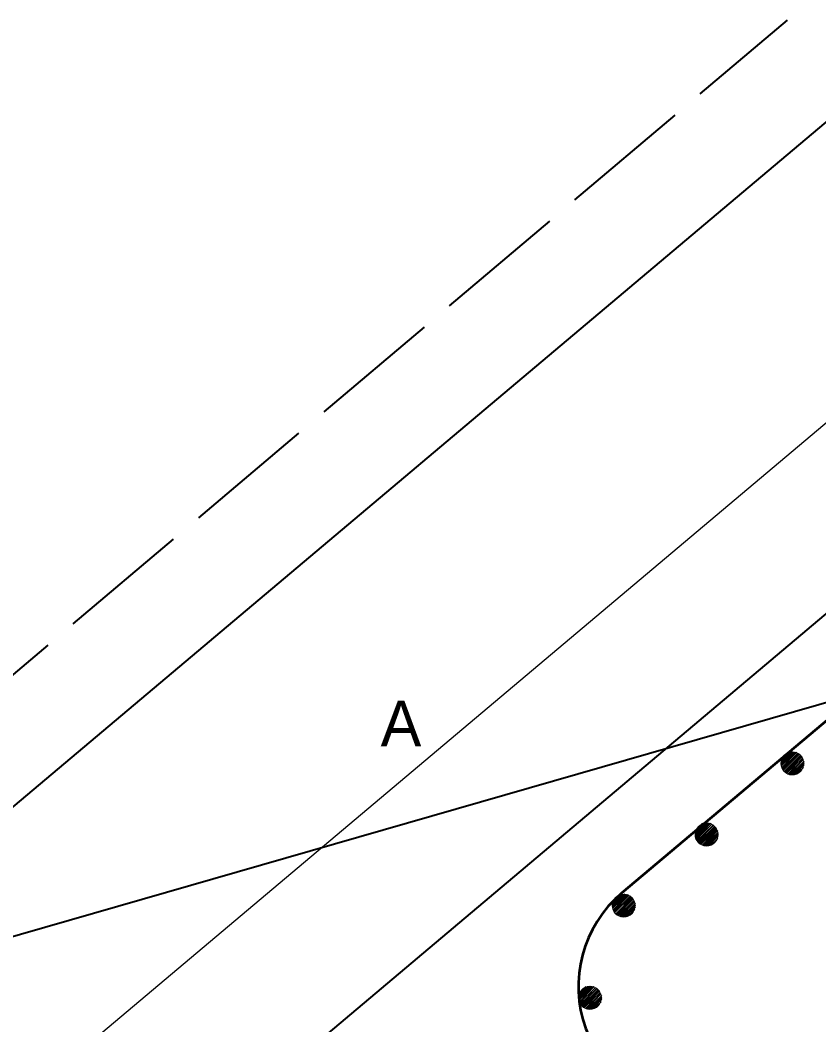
# Model space of a CAD drawing. Extents: x -8731 to 7720, y -68357 to -56618.
# Drawn here: x 6959.9 to 7204.5, y -67743.4 to -67436 of the extents above; entities that cross this region are included whole.
import ezdxf

# ---------------------------------------------------------------- set-up
doc = ezdxf.new("R2010")
doc.units = 0
doc.header["$LTSCALE"] = 6.7
doc.linetypes.add('LONG_DASHED', pattern=[7.5, 6, -1.5])
doc.layers.add('1', color=7, linetype='Continuous', lineweight=13)
doc.layers.add('3', color=7, linetype='Continuous', lineweight=40)

msp = doc.modelspace()

# ---------------------------------------------------------------- linework, layer by layer
at = {"layer": '1'}
for p, q in [((7192.86, -67663.52), (7196.62, -67659.78)), ((7192.86, -67663.84), (7196.9, -67659.92)), ((7192.86, -67663.08), (7196.02, -67659.92)), ((7192.86, -67662.64), (7195.56, -67659.92)), ((7193.02, -67664.12), (7197.36, -67659.92)), ((7193.02, -67662.18), (7195.1, -67659.92)), ((7193.16, -67664.58), (7197.66, -67659.92)), ((7193.16, -67665.04), (7197.96, -67660.24)), ((7193.3, -67665.32), (7198.42, -67660.38)), ((7193.62, -67665.48), (7198.56, -67660.52)), ((7193.76, -67665.92), (7198.86, -67660.84)), ((7194.06, -67666.08), (7199.02, -67661.12)), ((7194.36, -67666.24), (7199.3, -67661.28)), ((7194.66, -67666.38), (7199.46, -67661.72)), ((7195.1, -67666.52), (7199.62, -67662.04)), ((7195.26, -67666.84), (7199.76, -67662.18)), ((7195.7, -67666.84), (7199.9, -67662.64)), ((7196.02, -67666.84), (7199.9, -67663.08)), ((7196.46, -67666.84), (7199.9, -67663.38)), ((7196.9, -67666.84), (7199.9, -67663.84)), ((7197.5, -67666.68), (7199.76, -67664.58)), ((7166.62, -67685.28), (7170.36, -67681.52)), ((7166.62, -67685.58), (7170.66, -67681.68)), ((7166.62, -67684.84), (7169.76, -67681.68)), ((7166.62, -67684.38), (7169.3, -67681.68)), ((7166.76, -67685.88), (7171.1, -67681.68)), ((7166.76, -67683.92), (7168.86, -67681.68)), ((7166.9, -67686.32), (7171.42, -67681.68)), ((7166.9, -67686.78), (7171.7, -67681.98)), ((7167.06, -67687.08), (7172.16, -67682.12)), ((7167.36, -67687.24), (7172.3, -67682.28)), ((7167.5, -67687.68), (7172.62, -67682.58)), ((7167.82, -67687.84), (7172.76, -67682.88)), ((7168.1, -67687.98), (7173.06, -67683.04)), ((7168.42, -67688.12), (7173.22, -67683.48)), ((7168.86, -67688.28), (7173.36, -67683.78)), ((7169.02, -67688.58), (7173.5, -67683.92)), ((7169.46, -67688.58), (7173.66, -67684.38)), ((7169.76, -67688.58), (7173.66, -67684.84)), ((7170.22, -67688.58), (7173.66, -67685.12)), ((7170.66, -67688.58), (7173.66, -67685.58)), ((7171.26, -67688.44), (7173.5, -67686.32)), ((7141.26, -67707.04), (7145.02, -67703.28)), ((7141.26, -67707.32), (7145.3, -67703.44)), ((7141.26, -67706.58), (7144.42, -67703.44)), ((7141.26, -67706.12), (7143.96, -67703.44)), ((7141.42, -67707.64), (7145.76, -67703.44)), ((7141.42, -67705.68), (7143.5, -67703.44)), ((7141.56, -67708.08), (7146.06, -67703.44)), ((7141.56, -67708.52), (7146.36, -67703.72)), ((7141.7, -67708.84), (7146.82, -67703.88)), ((7142.02, -67708.98), (7146.96, -67704.04)), ((7142.16, -67709.44), (7147.26, -67704.32)), ((7142.46, -67709.58), (7147.42, -67704.64)), ((7142.76, -67709.72), (7147.7, -67704.78)), ((7143.06, -67709.88), (7147.86, -67705.24)), ((7143.5, -67710.04), (7148.02, -67705.52)), ((7143.66, -67710.32), (7148.16, -67705.68)), ((7144.1, -67710.32), (7148.3, -67706.12)), ((7144.42, -67710.32), (7148.3, -67706.58)), ((7144.86, -67710.32), (7148.3, -67706.88)), ((7145.3, -67710.32), (7148.3, -67707.32)), ((7145.9, -67710.18), (7148.16, -67708.08)), ((7130.9, -67735.24), (7134.66, -67731.48)), ((7130.9, -67735.52), (7134.96, -67731.64)), ((7130.9, -67734.78), (7134.06, -67731.64)), ((7130.9, -67734.32), (7133.62, -67731.64)), ((7131.06, -67735.84), (7135.42, -67731.64)), ((7131.06, -67733.88), (7133.16, -67731.64)), ((7131.22, -67736.28), (7135.7, -67731.64)), ((7131.22, -67736.72), (7136.02, -67731.92)), ((7131.36, -67737.04), (7136.46, -67732.08)), ((7131.66, -67737.18), (7136.62, -67732.24)), ((7131.82, -67737.64), (7136.9, -67732.52)), ((7132.1, -67737.78), (7137.06, -67732.84)), ((7132.42, -67737.92), (7137.36, -67732.98)), ((7132.7, -67738.08), (7137.5, -67733.44)), ((7133.16, -67738.24), (7137.66, -67733.72)), ((7133.3, -67738.52), (7137.82, -67733.88)), ((7133.76, -67738.52), (7137.96, -67734.32)), ((7134.06, -67738.52), (7137.96, -67734.78)), ((7134.5, -67738.52), (7137.96, -67735.08)), ((7134.96, -67738.52), (7137.96, -67735.52)), ((7135.56, -67738.38), (7137.82, -67736.28))]:
    msp.add_line(p, q, dxfattribs=at)
for centre in [(7196.31, -67663.38), (7170.06, -67685.13), (7144.71, -67706.88), (7134.36, -67735.08)]:
    msp.add_circle(centre, 3.52, dxfattribs=at)
at = {"layer": '3', "linetype": 'LONG_DASHED'}
msp.add_line((6861.06, -67717.98), (7194.82, -67435.98), dxfattribs=at)
at = {"layer": '3'}
for p, q in [((6887.3, -67735.98), (7215.06, -67460.12)), ((6961.42, -67824.04), (7336.56, -67508.28)), ((7409.9, -67586.28), (6277.1, -67912.24))]:
    msp.add_line(p, q, dxfattribs=at)
at = {"layer": '3', "lineweight": 25}
msp.add_line((6932.62, -67789.68), (7244.76, -67527.04), dxfattribs=at)
at = {"layer": '3', "lineweight": 53}
msp.add_line((7144.1, -67702.98), (7289.62, -67580.58), dxfattribs=at)
msp.add_arc((7168.31, -67731.63), 37.5, 130.1911, 270, dxfattribs=at)

# ---------------------------------------------------------------- texts
at = {"layer": '3'}
msp.add_text('A', height=13.95, dxfattribs=at).set_placement((7070.3, -67658.12))

doc.saveas('drawing.dxf')
